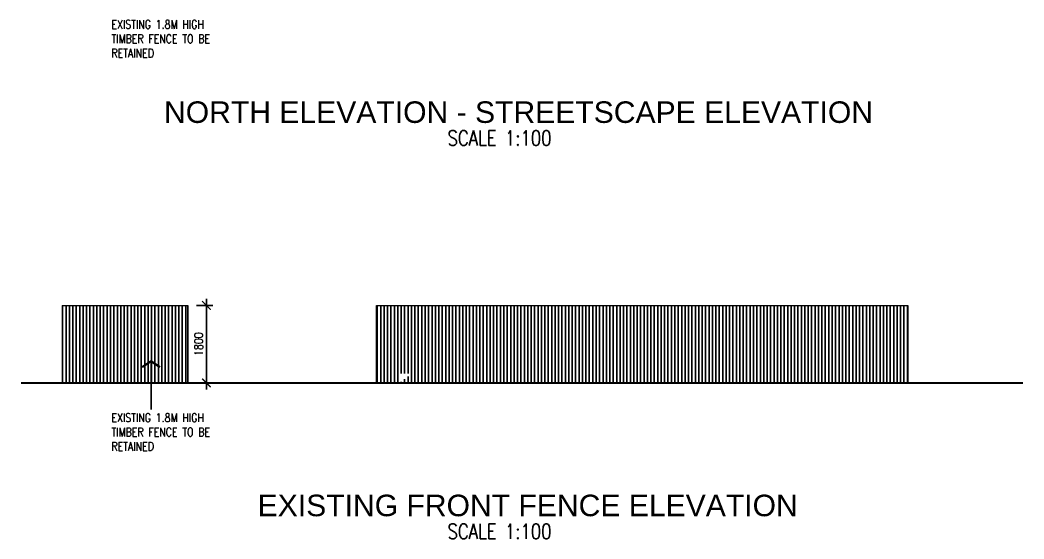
# Model space of a CAD drawing. Header units: millimetres. Extents: x -39027 to 364494, y -35256 to 94895.
# Drawn here: x 341143 to 364440, y 19940 to 31984 of the extents above; entities that cross this region are included whole.
import ezdxf

# ---------------------------------------------------------------- set-up
doc = ezdxf.new("R2010")
doc.units = ezdxf.units.MM
doc.header["$LTSCALE"] = 25
doc.header["$PDMODE"] = 3
doc.layers.add('A-WALL', color=2, linetype='Continuous', lineweight=5)
for name, color, linetype in [('dla-txt-d-25', 3, 'Continuous'), ('dla-txt-n-35', 2, 'Continuous'), ('DLA-TXT-T-50', 1, 'Continuous'), ('Land-5', 1, 'Continuous'), ('Wall-18', 11, 'Continuous'), ('Wall-35', 2, 'Continuous')]:
    doc.layers.add(name, color=color, linetype=linetype)
doc.styles.add('DLA-NOTES', font='romans.shx', dxfattribs={"width": 0.8})
doc.dimstyles.new('DLA100', dxfattribs={"dimscale": 100, "dimtxt": 2, "dimasz": 2, "dimexe": 1.5, "dimexo": 2, "dimgap": 0.8, "dimtad": 1, "dimdec": 0, "dimdsep": 46, "dimtxsty": 'DLA-NOTES', "dimblk1": 'ARCHTICK', "dimblk2": 'ARCHTICK', "dimsah": 1, "dimcen": 2, "dimdle": 1.5, "dimclrd": 256, "dimclre": 256, "dimclrt": 7, "dimaunit": 1, "dimadec": 0, "dimazin": 0, "dimtfac": 1, "dimtdec": 0, "dimtmove": 2, "dimatfit": 3, "dimldrblk": 'ARCHTICK', "dimfxl": 1, "dimtolj": 1, "dimtzin": 0, "dimarcsym": 0})
doc.dimstyles.new('DLA100$7', dxfattribs={"dimscale": 100, "dimtxt": 2, "dimasz": 1, "dimexe": 1.5, "dimexo": 2, "dimgap": 0.8, "dimtad": 1, "dimdec": 0, "dimdsep": 46, "dimtxsty": 'DLA-NOTES', "dimblk1": 'DLA-ARO', "dimblk2": 'DLA-ARO', "dimsah": 1, "dimcen": 2, "dimdle": 1.5, "dimclrd": 256, "dimclre": 256, "dimclrt": 7, "dimaunit": 1, "dimadec": 0, "dimazin": 0, "dimtfac": 1, "dimtdec": 0, "dimtmove": 0, "dimatfit": 3, "dimldrblk": 'DLA-ARO', "dimfxl": 1, "dimtolj": 1, "dimtzin": 0, "dimarcsym": 0})
pattern_1 = [(90, (43838.87, -77729.59), (-79.375, 7e-15), [])]

# ---------------------------------------------------------------- blocks, each defined once
blk = doc.blocks.new('_ARCHTICK')
at = {"color": 0, "linetype": 'ByBlock', "const_width": 0.15}
blk.add_lwpolyline([(-0.5, -0.5), (0.5, 0.5)], dxfattribs=at)
blk = doc.blocks.new('*D1272')
at = {"layer": 'Defpoints', "color": 0, "transparency": 16777216}
for p in [(345034, 25361), (345467, 25361), (345034, 23561)]:
    blk.add_point(p, dxfattribs=at)
at = {"layer": 'dla-txt-d-25', "lineweight": -2, "transparency": 16777216}
for p, q in [((345467, 23411), (345467, 25511)), ((345234, 25361), (345617, 25361)), ((345234, 23561), (345617, 23561))]:
    blk.add_line(p, q, dxfattribs=at)
at = {"layer": 'dla-txt-d-25', "lineweight": -2, "transparency": 16777216, "xscale": 200, "yscale": 200, "zscale": 200}
for p, rotation in [((345467, 25361), 90), ((345467, 23561), 270)]:
    blk.add_blockref('_ARCHTICK', p, dxfattribs=dict(at, rotation=rotation))
at = {"layer": 'dla-txt-d-25', "color": 7, "transparency": 16777216, "insert": (345287, 24461), "char_height": 200, "attachment_point": 5, "rotation": 90, "style": 'DLA-NOTES'}
blk.add_mtext('\\A1;1800', dxfattribs=at)
blk = doc.blocks.new('DLA-ARO')
blk.add_line((0, 0), (-1, 0))
at = {"const_width": 0.52}
blk.add_lwpolyline([(-1.39, -2.08), (0, 0), (-1.39, 2.08)], dxfattribs=at)

msp = doc.modelspace()

# ---------------------------------------------------------------- hatches: boundary and pattern name
at = {"layer": 'Wall-18'}
h = msp.add_hatch(dxfattribs=at)
h.set_pattern_fill('ANSI31', color=256, scale=25, angle=45)
h.set_pattern_definition(pattern_1)
h.paths.add_polyline_path([(345033.5, 25360.7), (342121.2, 25360.7), (342121.2, 23560.7), (345033.5, 23560.7)])
h = msp.add_hatch(dxfattribs=at)
h.set_pattern_fill('ANSI31', color=256, scale=25, angle=45)
h.set_pattern_definition(pattern_1)
h.paths.add_polyline_path([(349952.2, 25360.7), (349412.2, 25360.7), (349412.2, 23782.5), (349952.2, 23782.5)])
h = msp.add_hatch(dxfattribs=at)
h.set_pattern_fill('ANSI31', color=256, scale=25, angle=45)
h.set_pattern_definition(pattern_1)
h.paths.add_polyline_path([(351097.9, 25360.7), (349952.2, 25360.7), (351097.9, 24460.7)], flags=17)
h = msp.add_hatch(dxfattribs=at)
h.set_pattern_fill('ANSI31', color=256, scale=25, angle=45)
h.set_pattern_definition(pattern_1)
h.paths.add_polyline_path([(351097.9, 24460.7), (349952.2, 25360.7), (349952.2, 23782.5), (350234.5, 23782.5)])
h = msp.add_hatch(dxfattribs=at)
h.set_pattern_fill('ANSI31', color=256, scale=25, angle=45)
h.set_pattern_definition(pattern_1)
h.paths.add_polyline_path([(361744.2, 25360.7), (351097.9, 25360.7), (351097.9, 24460.7), (351097.9, 23782.5), (361744.2, 23782.5)])
h = msp.add_hatch(dxfattribs=at)
h.set_pattern_fill('ANSI31', color=256, scale=25, angle=45)
h.set_pattern_definition(pattern_1)
h.paths.add_polyline_path([(351097.9, 24460.7), (350234.5, 23782.5), (351097.9, 23782.5)], flags=17)
h = msp.add_hatch(dxfattribs=at)
h.set_pattern_fill('ANSI31', color=256, scale=25, angle=45)
h.set_pattern_definition(pattern_1)
h.paths.add_polyline_path([(349952.2, 23782.5), (349412.2, 23782.5), (349412.2, 23560.7), (349952.2, 23560.7)])
h = msp.add_hatch(dxfattribs=at)
h.set_pattern_fill('ANSI31', color=256, scale=25, angle=45)
h.set_pattern_definition(pattern_1)
h.paths.add_polyline_path([(351097.9, 23782.5), (350234.5, 23782.5), (349952.2, 23560.7), (351097.9, 23560.7)])
h = msp.add_hatch(dxfattribs=at)
h.set_pattern_fill('ANSI31', color=256, scale=25, angle=45)
h.set_pattern_definition(pattern_1)
h.paths.add_polyline_path([(361744.2, 23782.5), (351097.9, 23782.5), (351097.9, 23560.7), (361744.2, 23560.7)])

# ---------------------------------------------------------------- linework, layer by layer
at = {"layer": 'A-WALL', "lineweight": 15}
for p, q in [((342121.2, 25360.7), (345033.5, 25360.7)), ((342121.2, 25360.7), (342121.2, 23560.7)), ((349412.2, 25360.7), (361744.2, 25360.7))]:
    msp.add_line(p, q, dxfattribs=at)
at = {"layer": 'A-WALL'}
msp.add_line((361744.2, 25360.7), (361744.2, 23560.7), dxfattribs=at)
at = {"layer": 'Land-5', "const_width": 50}
msp.add_lwpolyline([(341167.9, 23560.7), (364414.7, 23560.7)], dxfattribs=at)
at = {"layer": 'Wall-35'}
for p, q in [((345033.5, 25360.7), (345033.5, 23560.7)), ((349412.2, 25360.7), (349412.2, 23560.7))]:
    msp.add_line(p, q, dxfattribs=at)

# ---------------------------------------------------------------- texts
at = {"layer": 'dla-txt-d-25', "char_height": 200, "attachment_point": 1, "style": 'DLA-NOTES'}
for insert in [(343262.2, 31984.1), (343262.2, 22854.4)]:
    msp.add_mtext_dynamic_manual_height_columns('EXISTING 1.8M HIGH TIMBER FENCE TO BE RETAINED', width=2803.915, gutter_width=1000, heights=[0], dxfattribs=dict(at, insert=insert))
at = {"layer": 'dla-txt-n-35', "style": 'DLA-NOTES', "width": 0.8}
for p in [(351064, 29069.5), (351064, 19939.8)]:
    msp.add_text('SCALE 1:100', height=350, dxfattribs=at).set_placement(p)
at = {"layer": 'DLA-TXT-T-50', "char_height": 500, "width": 18792.805, "attachment_point": 1, "style": 'DLA-NOTES'}
for s, insert in [('{\\fArial|b0|i0|c0|p34;\\W1;NORTH ELEVATION - STREETSCAPE ELEVATION}', (344483.1, 30096.9)), ('{\\fArial|b0|i0|c0|p34;\\W1;EXISTING FRONT FENCE ELEVATION}', (346656.1, 20967.2))]:
    msp.add_mtext(s, dxfattribs=dict(at, insert=insert))

# ---------------------------------------------------------------- dimensions: what is measured, and where the dimension line sits
at = {"layer": 'dla-txt-d-25'}
dim = msp.add_linear_dim(base=(345467.3, 25360.7), p1=(345033.5, 23560.7), p2=(345033.5, 25360.7), angle=90, dimstyle='DLA100', dxfattribs=at)
dim.commit()
dim.dimension.update_dxf_attribs({"geometry": '*D1272', "text_midpoint": (345287.3, 24460.7)})

# ---------------------------------------------------------------- leaders
msp.add_leader([(344182.2, 24065.8), (344182.2, 22942)], dimstyle='DLA100$7', override={"dimgap": 0.8, "dimtad": 0}, dxfattribs=at)

doc.saveas('drawing.dxf')
